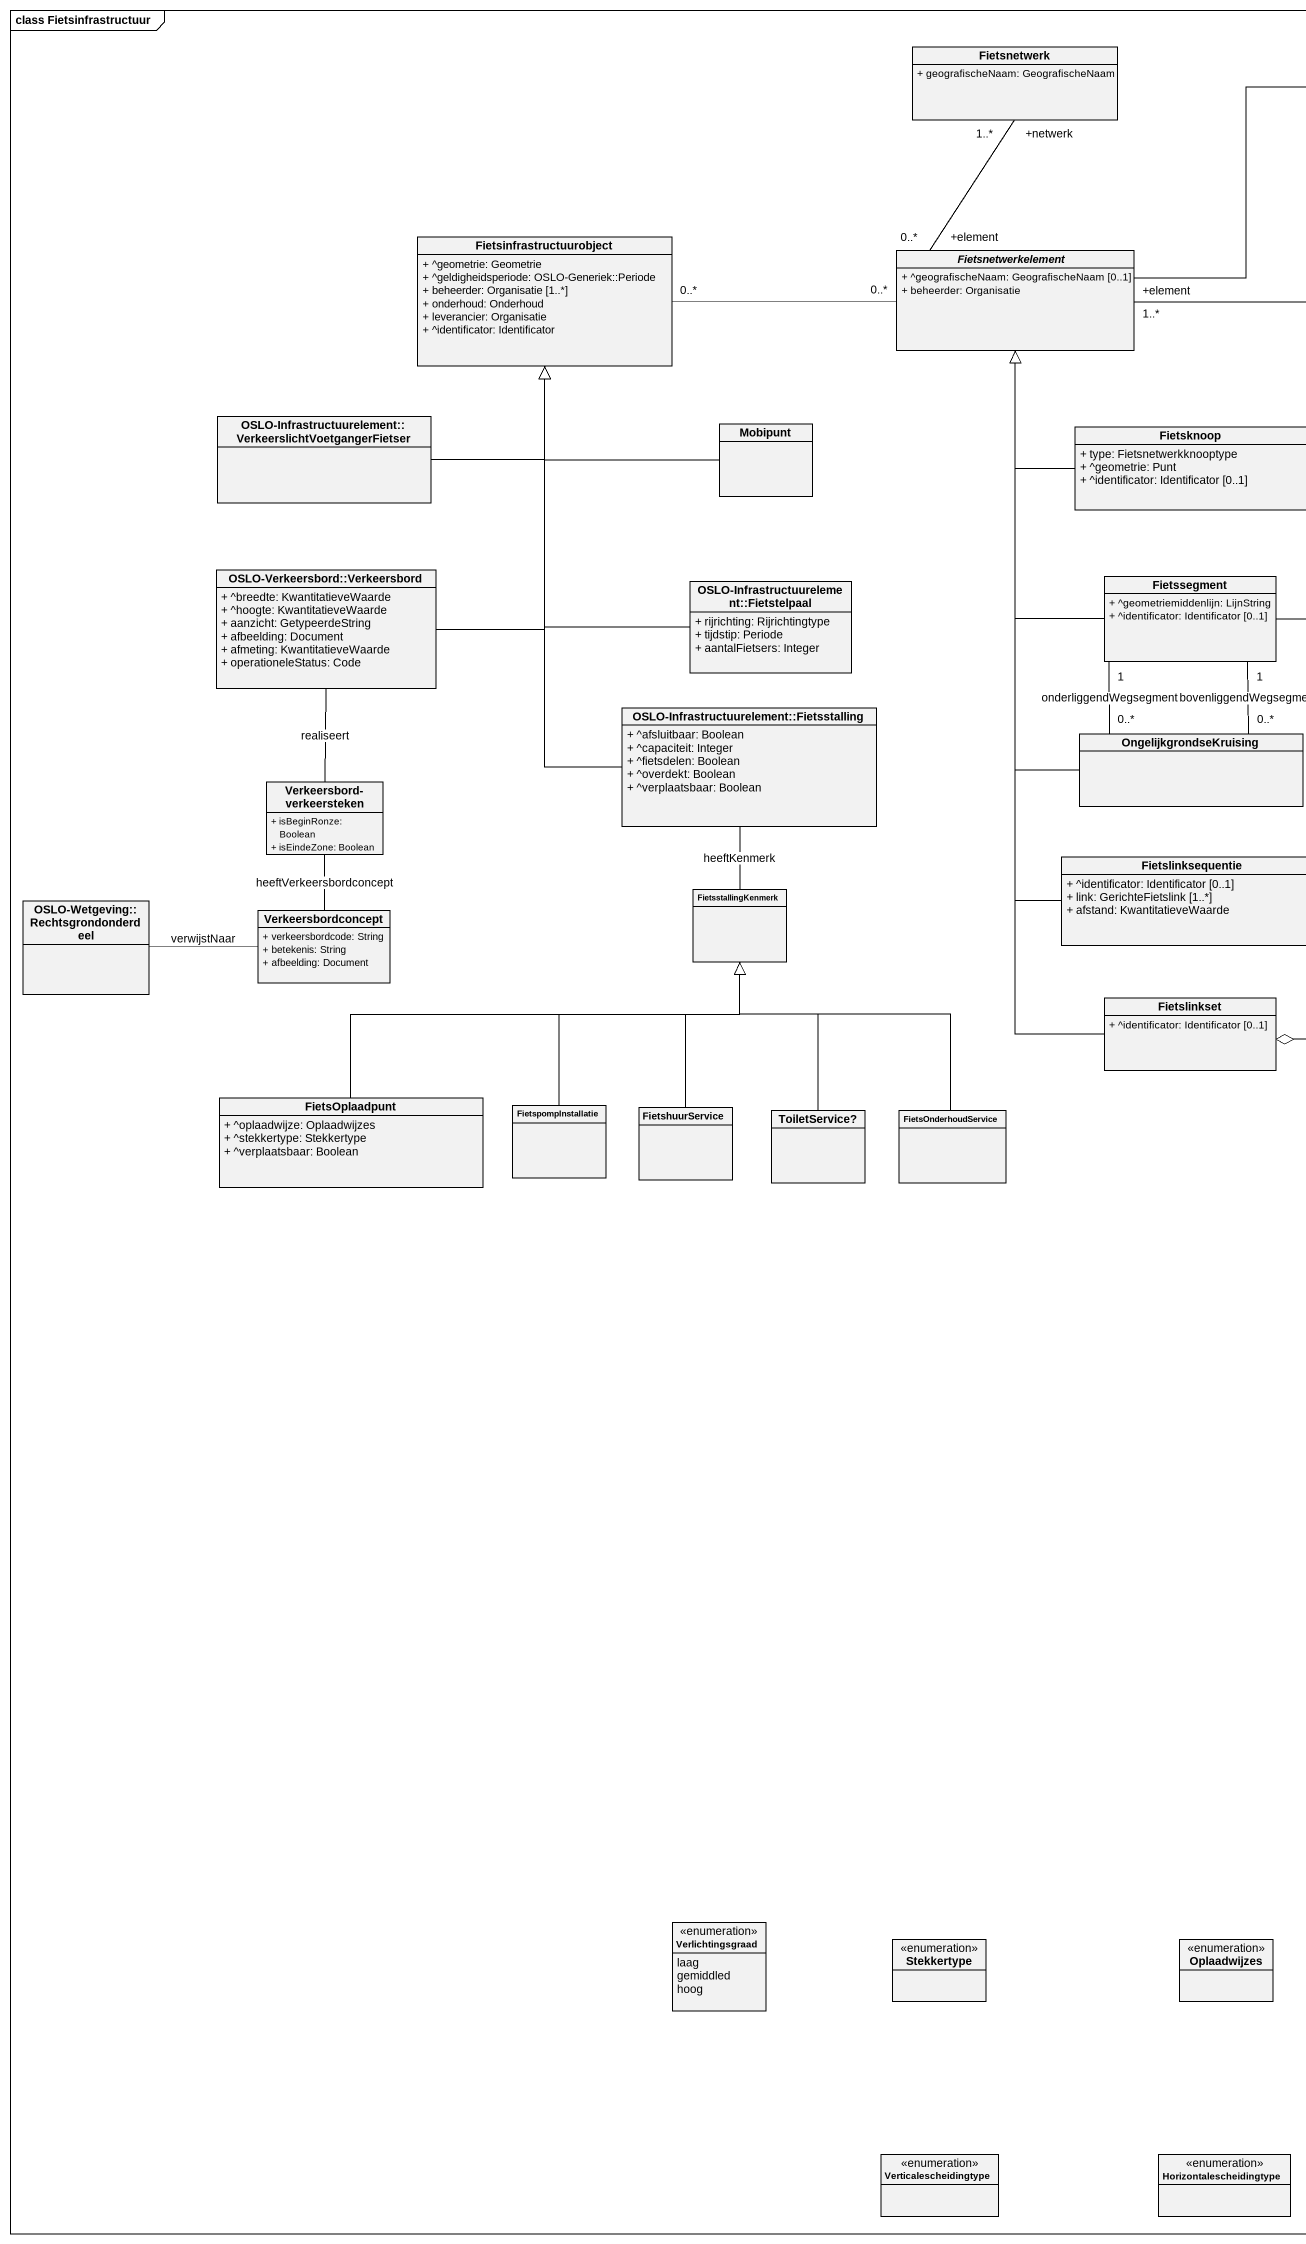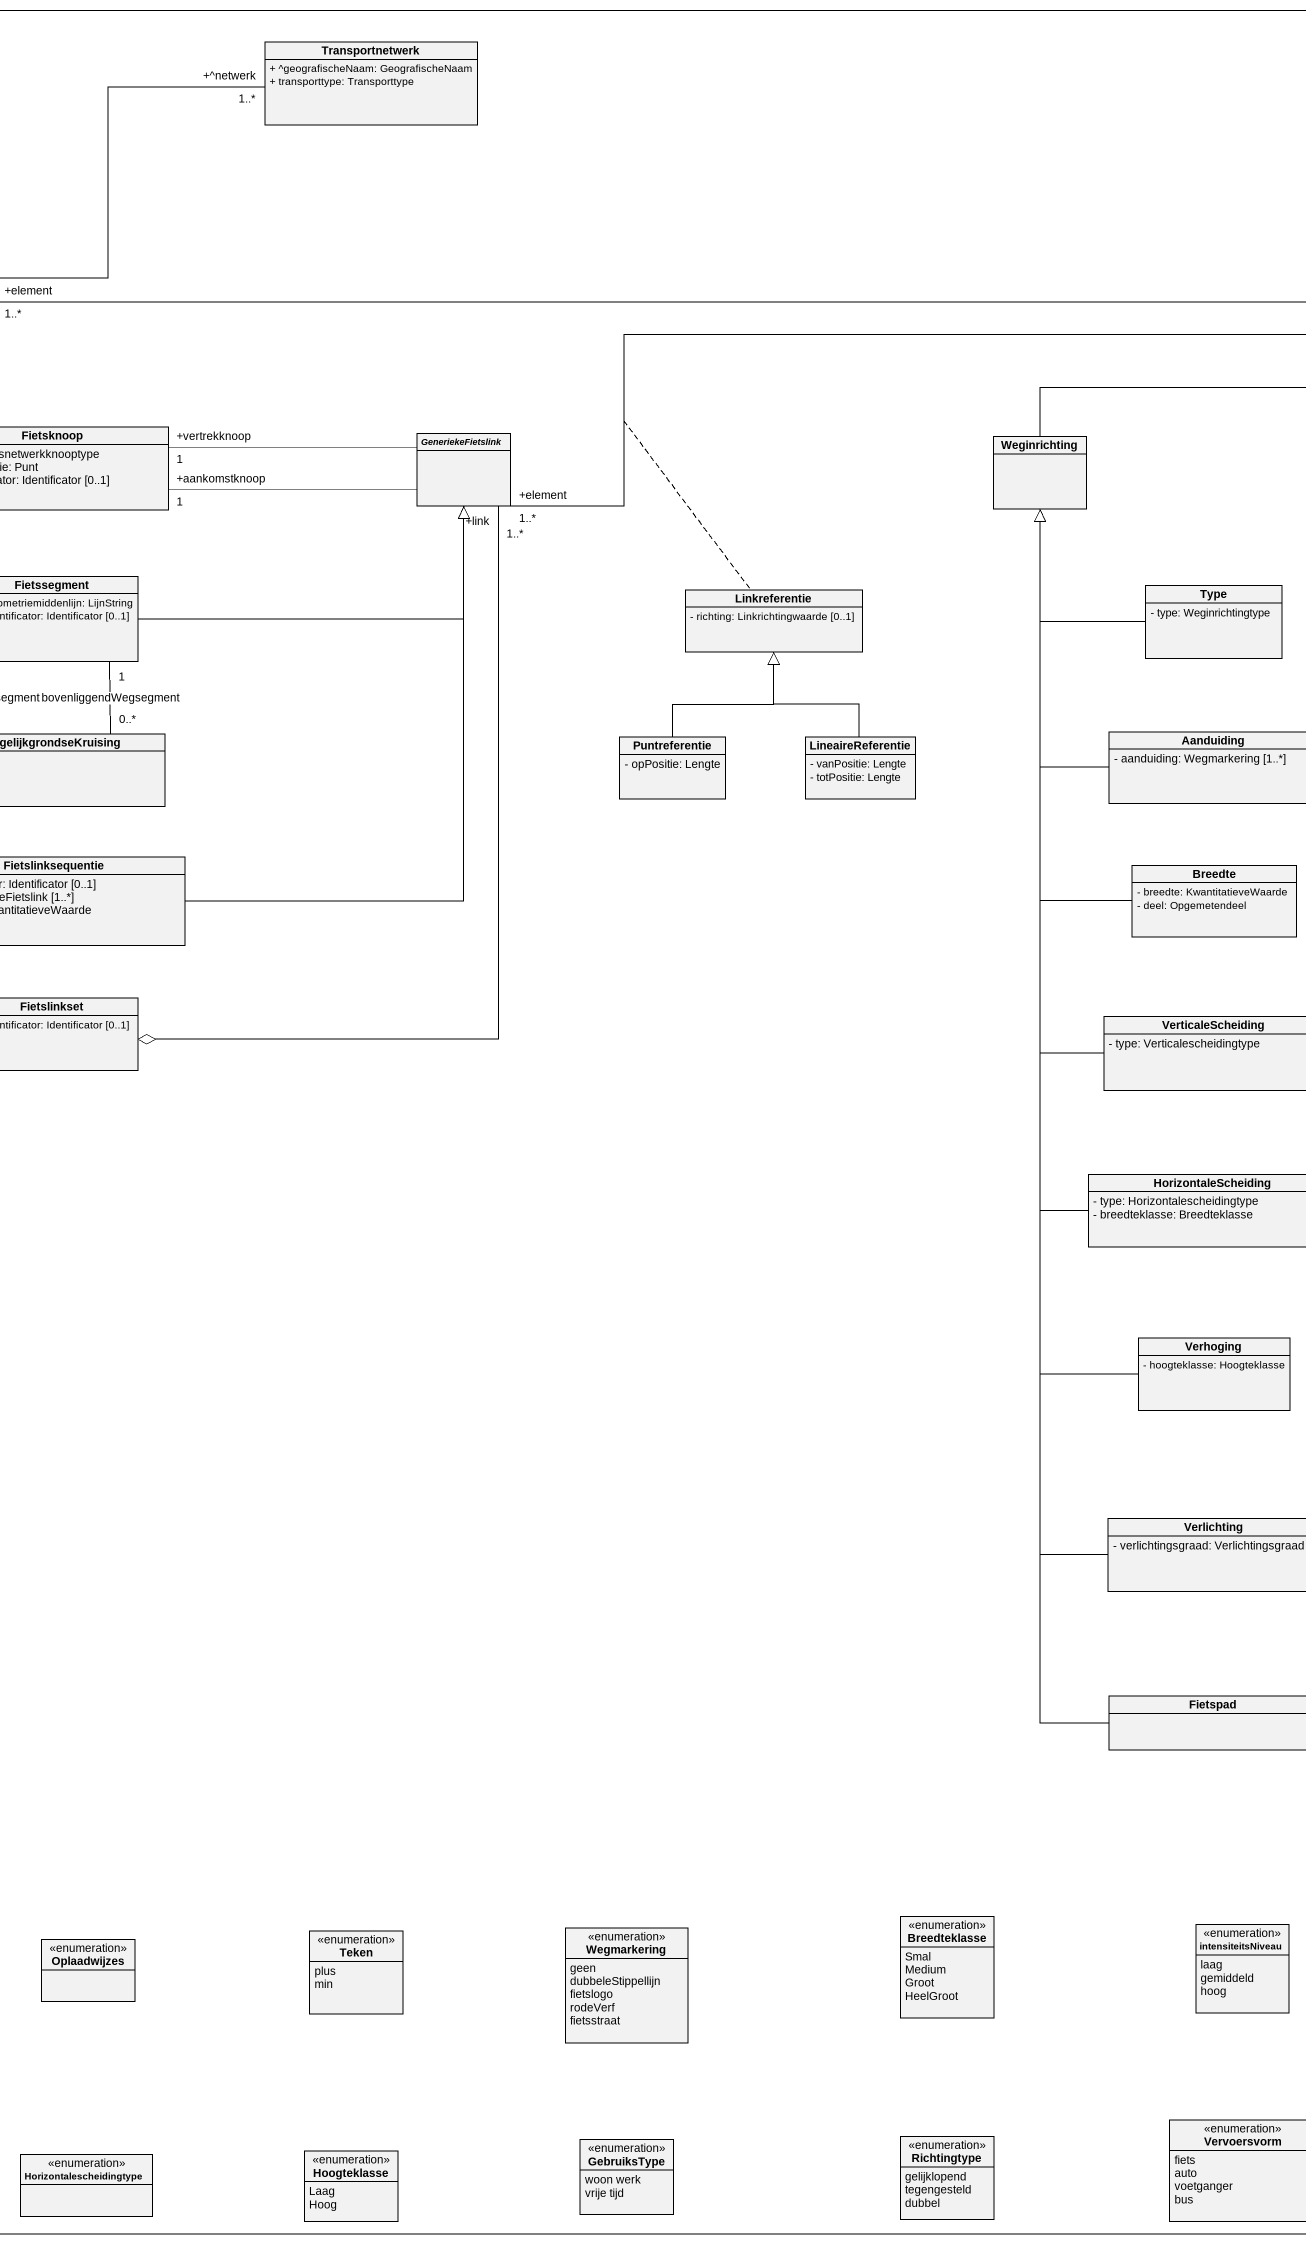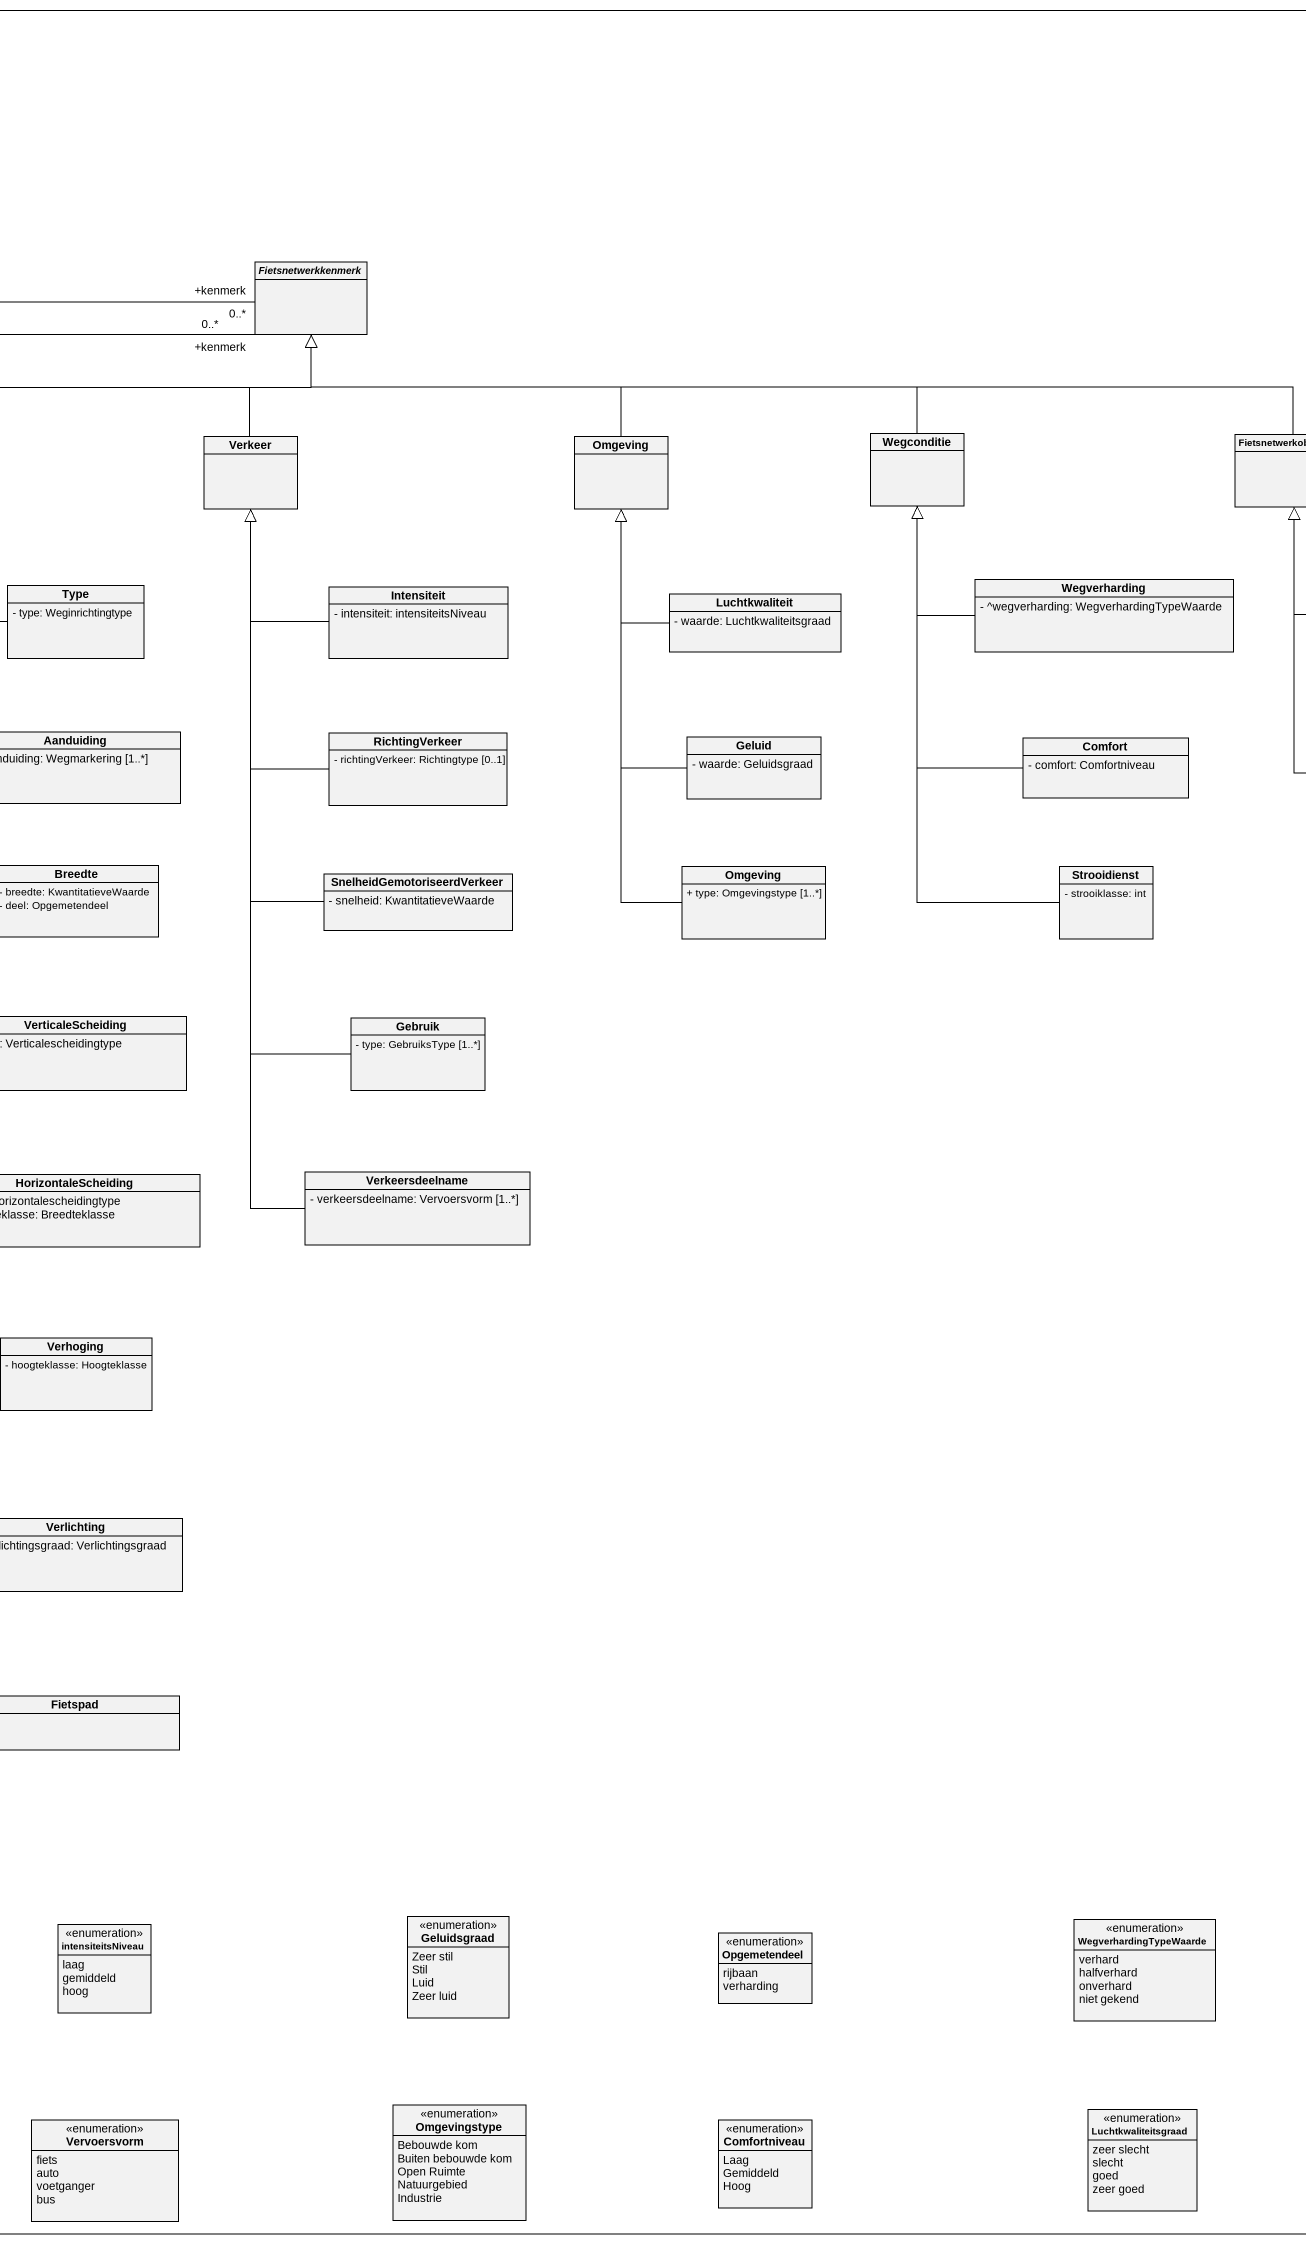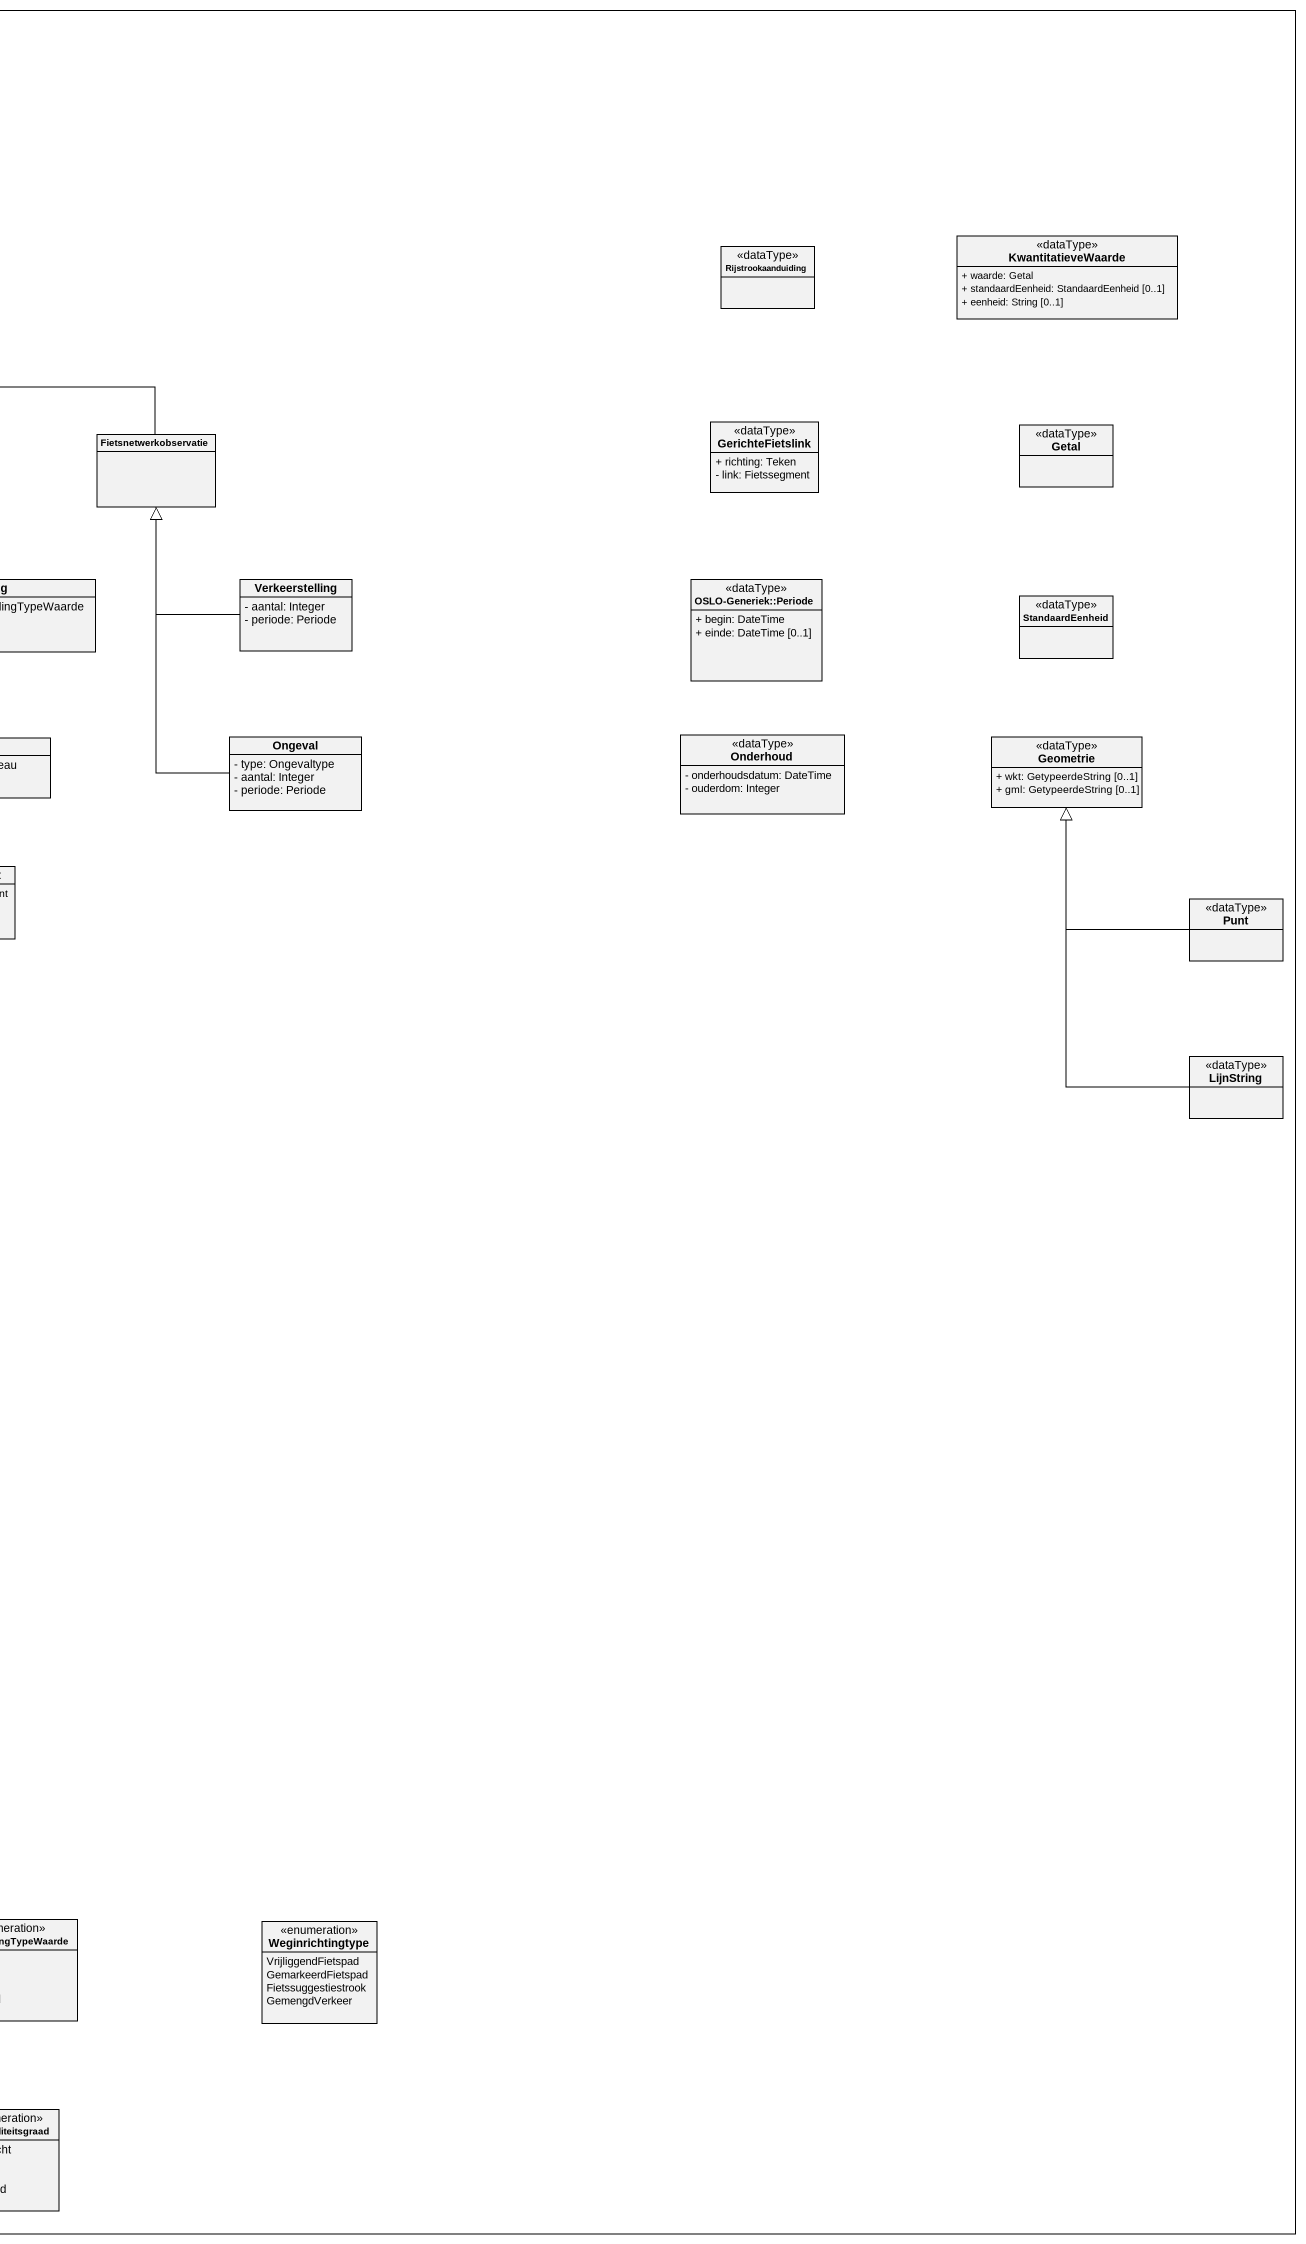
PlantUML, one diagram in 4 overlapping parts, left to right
@startuml
mainframe class Fietsinfrastructuur
hide circle
hide empty members
skinparam classAttributeIconSize 0
class Fietsnetwerk {
  + geografischeNaam: GeografischeNaam
}
class Transportnetwerk {
  + ^geografischeNaam: GeografischeNaam
  + transporttype: Transporttype
}
class Fietsinfrastructuurobject {
  + ^geometrie: Geometrie
  + ^geldigheidsperiode: OSLO-Generiek::Periode
  + beheerder: Organisatie [1..*]
  + onderhoud: Onderhoud
  + leverancier: Organisatie
  + ^identificator: Identificator
}
abstract class Fietsnetwerkelement {
  + ^geografischeNaam: GeografischeNaam [0..1]
  + beheerder: Organisatie
}
abstract class Fietsnetwerkkenmerk
class Rijstrookaanduiding <<dataType>>
class KwantitatieveWaarde <<dataType>> {
  + waarde: Getal
  + standaardEenheid: StandaardEenheid [0..1]
  + eenheid: String [0..1]
}
class "OSLO-Infrastructuurelement::VerkeerslichtVoetgangerFietser" as OSLO_Infrastructuurelement
class Mobipunt
class Fietsknoop {
  + type: Fietsnetwerkknooptype
  + ^geometrie: Punt
  + ^identificator: Identificator [0..1]
}
abstract class GeneriekeFietslink
class Weginrichting
class Verkeer
class Omgeving
class Wegconditie
class Fietsnetwerkobservatie
class GerichteFietslink <<dataType>> {
  + richting: Teken
  - link: Fietssegment
}
class Getal <<dataType>>
class "OSLO-Verkeersbord::Verkeersbord" as OSLO_Verkeersbord {
  + ^breedte: KwantitatieveWaarde
  + ^hoogte: KwantitatieveWaarde
  + aanzicht: GetypeerdeString
  + afbeelding: Document
  + afmeting: KwantitatieveWaarde
  + operationeleStatus: Code
}
class "OSLO-Infrastructuurelement::Fietstelpaal" as OSLO_Infrastructuurelement_2 {
  + rijrichting: Rijrichtingtype
  + tijdstip: Periode
  + aantalFietsers: Integer
}
class Fietssegment {
  + ^geometriemiddenlijn: LijnString
  + ^identificator: Identificator [0..1]
}
class Linkreferentie {
  - richting: Linkrichtingwaarde [0..1]
}
class Type {
  - type: Weginrichtingtype
}
class Intensiteit {
  - intensiteit: intensiteitsNiveau
}
class Wegverharding {
  - ^wegverharding: WegverhardingTypeWaarde
}
class Verkeerstelling {
  - aantal: Integer
  - periode: Periode
}
class "OSLO-Generiek::Periode" as OSLO_Generiek_Periode <<dataType>> {
  + begin: DateTime
  + einde: DateTime [0..1]
}
class Luchtkwaliteit {
  - waarde: Luchtkwaliteitsgraad
}
class StandaardEenheid <<dataType>>
class "OSLO-Infrastructuurelement::Fietsstalling" as OSLO_Infrastructuurelement_3 {
  + ^afsluitbaar: Boolean
  + ^capaciteit: Integer
  + ^fietsdelen: Boolean
  + ^overdekt: Boolean
  + ^verplaatsbaar: Boolean
}
class Aanduiding {
  - aanduiding: Wegmarkering [1..*]
}
class RichtingVerkeer {
  - richtingVerkeer: Richtingtype [0..1]
}
class OngelijkgrondseKruising
class Puntreferentie {
  - opPositie: Lengte
}
class LineaireReferentie {
  - vanPositie: Lengte
  - totPositie: Lengte
}
class Geluid {
  - waarde: Geluidsgraad
}
class Comfort {
  - comfort: Comfortniveau
}
class Ongeval {
  - type: Ongevaltype
  - aantal: Integer
  - periode: Periode
}
class Onderhoud <<dataType>> {
  - onderhoudsdatum: DateTime
  - ouderdom: Integer
}
class Geometrie <<dataType>> {
  + wkt: GetypeerdeString [0..1]
  + gml: GetypeerdeString [0..1]
}
class "Verkeersbord-verkeersteken" as Verkeersbord_verkeersteken {
  + isBeginRonze: Boolean
  + isEindeZone: Boolean
}
class Fietslinksequentie {
  + ^identificator: Identificator [0..1]
  + link: GerichteFietslink [1..*]
  + afstand: KwantitatieveWaarde
}
class Breedte {
  - breedte: KwantitatieveWaarde
  - deel: Opgemetendeel
}
class SnelheidGemotoriseerdVerkeer {
  - snelheid: KwantitatieveWaarde
}
class "Omgeving" as Omgeving_2 {
  + type: Omgevingstype [1..*]
}
class Strooidienst {
  - strooiklasse: int
}
class "OSLO-Wetgeving::Rechtsgrondonderdeel" as OSLO_Wetgeving
class Verkeersbordconcept {
  + verkeersbordcode: String
  + betekenis: String
  + afbeelding: Document
}
class FietsstallingKenmerk
class Punt <<dataType>>
class Fietslinkset {
  + ^identificator: Identificator [0..1]
}
class VerticaleScheiding {
  - type: Verticalescheidingtype
}
class Gebruik {
  - type: GebruiksType [1..*]
}
class LijnString <<dataType>>
class FietsOplaadpunt {
  + ^oplaadwijze: Oplaadwijzes
  + ^stekkertype: Stekkertype
  + ^verplaatsbaar: Boolean
}
class FietspompInstallatie
class FietshuurService
class "ToiletService?" as ToiletService
class FietsOnderhoudService
class HorizontaleScheiding {
  - type: Horizontalescheidingtype
  - breedteklasse: Breedteklasse
}
class Verkeersdeelname {
  - verkeersdeelname: Vervoersvorm [1..*]
}
class Verhoging {
  - hoogteklasse: Hoogteklasse
}
class Verlichting {
  - verlichtingsgraad: Verlichtingsgraad
}
class Fietspad
enum Verlichtingsgraad {
  laag
  gemiddled
  hoog
}
enum Stekkertype
enum Oplaadwijzes
enum Teken {
  plus
  min
}
enum Wegmarkering {
  geen
  dubbeleStippellijn
  fietslogo
  rodeVerf
  fietsstraat
}
enum Breedteklasse {
  Smal
  Medium
  Groot
  HeelGroot
}
enum intensiteitsNiveau {
  laag
  gemiddeld
  hoog
}
enum Geluidsgraad {
  Zeer stil
  Stil
  Luid
  Zeer luid
}
enum Opgemetendeel {
  rijbaan
  verharding
}
enum WegverhardingTypeWaarde {
  verhard
  halfverhard
  onverhard
  niet gekend
}
enum Weginrichtingtype {
  VrijliggendFietspad
  GemarkeerdFietspad
  Fietssuggestiestrook
  GemengdVerkeer
}
enum GebruiksType {
  woon werk
  vrije tijd
}
enum Richtingtype {
  gelijklopend
  tegengesteld
  dubbel
}
enum Vervoersvorm {
  fiets
  auto
  voetganger
  bus
}
enum Omgevingstype {
  Bebouwde kom
  Buiten bebouwde kom
  Open Ruimte
  Natuurgebied
  Industrie
}
enum Comfortniveau {
  Laag
  Gemiddeld
  Hoog
}
enum Luchtkwaliteitsgraad {
  zeer slecht
  slecht
  goed
  zeer goed
}
enum Verticalescheidingtype
enum Horizontalescheidingtype
enum Hoogteklasse {
  Laag
  Hoog
}
Fietsnetwerk "+netwerk\n1..*" -- "+element\n0..*" Fietsnetwerkelement
Fietsinfrastructuurobject "0..*" -right- "0..*" Fietsnetwerkelement
Fietsnetwerkelement -right- "+^netwerk\n1..*" Transportnetwerk
Fietsnetwerkelement "+element\n1..*" -right- "+kenmerk\n0..*" Fietsnetwerkkenmerk
Fietsnetwerkkenmerk "+kenmerk\n0..*" -left- "+element\n1..*" GeneriekeFietslink
(Fietsnetwerkkenmerk, GeneriekeFietslink) .. Linkreferentie
OSLO_Infrastructuurelement -up-|> Fietsinfrastructuurobject
Mobipunt -up-|> Fietsinfrastructuurobject
Fietsknoop -up-|> Fietsnetwerkelement
GeneriekeFietslink -left- "+vertrekknoop\n1" Fietsknoop
GeneriekeFietslink -left- "+aankomstknoop\n1" Fietsknoop
GeneriekeFietslink "+link\n1..*" --o Fietslinkset
Weginrichting -right-|> Fietsnetwerkkenmerk
Verkeer -up-|> Fietsnetwerkkenmerk
Omgeving -left-|> Fietsnetwerkkenmerk
Wegconditie -left-|> Fietsnetwerkkenmerk
Fietsnetwerkobservatie -left-|> Fietsnetwerkkenmerk
OSLO_Verkeersbord -up-|> Fietsinfrastructuurobject
OSLO_Verkeersbord -- Verkeersbord_verkeersteken : realiseert
OSLO_Infrastructuurelement_2 -up-|> Fietsinfrastructuurobject
Fietssegment -up-|> Fietsnetwerkelement
Fietssegment -right-|> GeneriekeFietslink
Type -up-|> Weginrichting
Intensiteit -up-|> Verkeer
Wegverharding -up-|> Wegconditie
Verkeerstelling -up-|> Fietsnetwerkobservatie
Luchtkwaliteit -up-|> Omgeving
OSLO_Infrastructuurelement_3 -up-|> Fietsinfrastructuurobject
OSLO_Infrastructuurelement_3 -- FietsstallingKenmerk : heeftKenmerk
Aanduiding -up-|> Weginrichting
RichtingVerkeer -up-|> Verkeer
OngelijkgrondseKruising -up-|> Fietsnetwerkelement
OngelijkgrondseKruising "0..*" -up- "1" Fietssegment : onderliggendWegsegment
OngelijkgrondseKruising "0..*" -up- "1" Fietssegment : bovenliggendWegsegment
Puntreferentie -up-|> Linkreferentie
LineaireReferentie -up-|> Linkreferentie
Geluid -up-|> Omgeving
Comfort -up-|> Wegconditie
Ongeval -up-|> Fietsnetwerkobservatie
Verkeersbord_verkeersteken -- Verkeersbordconcept : heeftVerkeersbordconcept
Fietslinksequentie -up-|> Fietsnetwerkelement
Fietslinksequentie -up-|> GeneriekeFietslink
Breedte -up-|> Weginrichting
SnelheidGemotoriseerdVerkeer -up-|> Verkeer
Omgeving_2 -up-|> Omgeving
Strooidienst -up-|> Wegconditie
Verkeersbordconcept -left- OSLO_Wetgeving : verwijstNaar
Punt -up-|> Geometrie
Fietslinkset -up-|> Fietsnetwerkelement
VerticaleScheiding -up-|> Weginrichting
Gebruik -up-|> Verkeer
LijnString -up-|> Geometrie
FietsOplaadpunt -right-|> FietsstallingKenmerk
FietspompInstallatie -up-|> FietsstallingKenmerk
FietshuurService -up-|> FietsstallingKenmerk
ToiletService -up-|> FietsstallingKenmerk
FietsOnderhoudService -up-|> FietsstallingKenmerk
HorizontaleScheiding -up-|> Weginrichting
Verkeersdeelname -up-|> Verkeer
Verhoging -up-|> Weginrichting
Verlichting -up-|> Weginrichting
Fietspad -up-|> Weginrichting
@enduml
